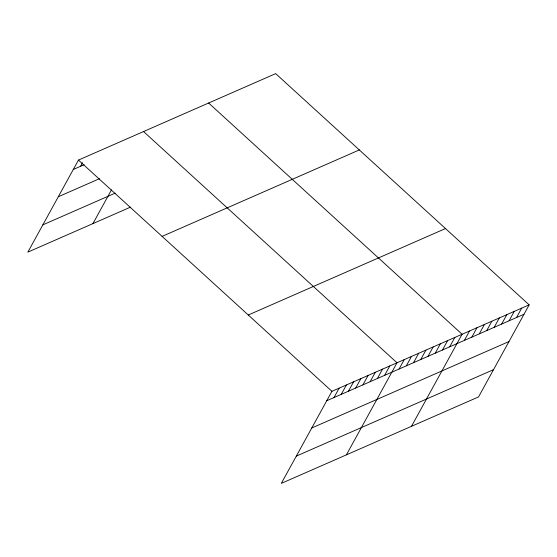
<?xml version="1.0" encoding="UTF-8"?>
<svg xmlns="http://www.w3.org/2000/svg" width="557" height="557" viewBox="0 0 557 557"><rect width="100%" height="100%" fill="white"/><g stroke="black" fill="none" stroke-linecap="round" stroke-linejoin="round"><path stroke-width="0.84" d="M529.15 304.867L331.93 391.313L281.32 483.372L478.54 396.925L529.15 304.867L275.68 73.628L78.46 160.075L27.85 252.133L130.533 207.127M80.521 166.313L82.513 162.693M92.935 223.608L111.491 189.846M333.991 397.552L339.164 388.145M341.218 394.377L346.391 384.971M348.452 391.209L353.625 381.803M355.686 388.041L360.852 378.635M362.913 384.873L368.086 375.467M370.147 381.698L375.321 372.292M377.381 378.53L382.548 369.124M384.608 375.362L389.782 365.956M346.398 454.846L397.016 362.781L143.546 131.543M399.07 369.019L404.243 359.613M406.304 365.852L411.477 356.445M413.538 362.684L418.704 353.277M420.765 359.509L425.938 350.102M427.999 356.341L433.172 346.934M435.233 353.173L440.399 343.766M442.46 350.005L447.633 340.599M449.694 346.83L454.867 337.424M411.484 426.321L462.094 334.256L208.624 103.017M464.378 340.397L469.544 330.99M471.828 337.131L476.994 327.725M479.278 333.866L484.444 324.459M486.727 330.6L491.901 321.194M494.177 327.335L499.351 317.929M501.627 324.07L506.8 314.663M509.077 320.804L514.25 311.398M516.527 317.539L521.7 308.132M73.287 169.481L84.135 164.726M58.297 196.753L99.515 178.686M42.847 224.861L115.16 193.161M162.108 236.384L359.328 149.93M248.283 315.004L445.503 228.558M326.757 400.72L523.977 314.273M311.76 427.992L508.987 341.545M296.31 456.099L493.537 369.653M78.46 160.075L331.93 391.313"/></g></svg>
